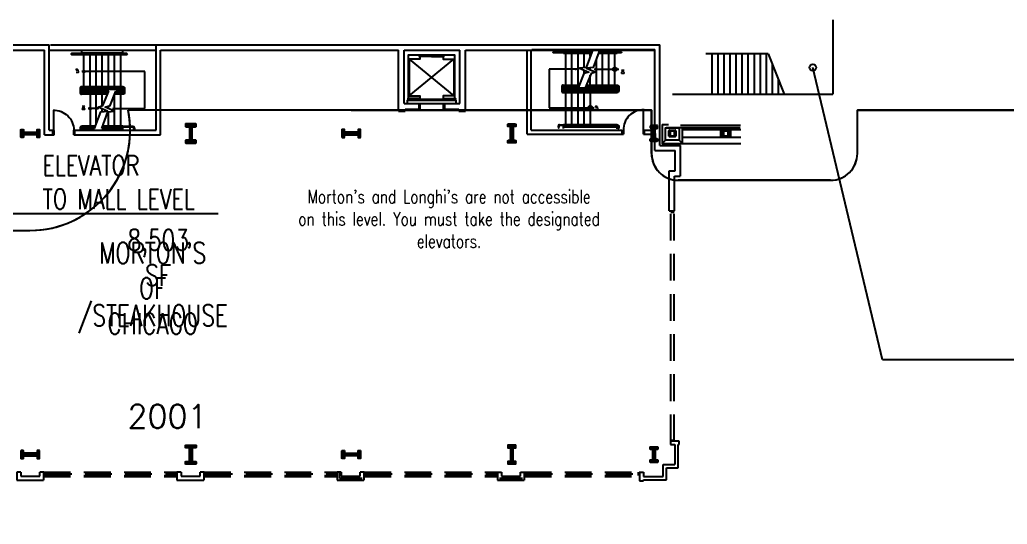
# Model space of a CAD drawing. Extents: x -13345 to 10098, y -1643 to 9113.
# Drawn here: x -4861 to -3089, y -814 to 91 of the extents above; entities that cross this region are included whole.
import ezdxf
from ezdxf.enums import TextEntityAlignment as Align

# ---------------------------------------------------------------- set-up
doc = ezdxf.new("R2010")
doc.units = 0
doc.header["$LTSCALE"] = 192
doc.header["$MEASUREMENT"] = 0
doc.linetypes.add('HIDDEN', pattern=[0.375, 0.25, -0.125])
doc.layers.get('0').update_dxf_attribs({"linetype": 'CONTINUOUS'})
doc.layers.get('DEFPOINTS').update_dxf_attribs({"linetype": 'CONTINUOUS'})
for name, color, linetype in [('ARCH-DOORS-INTERIOR', 7, 'CONTINUOUS'), ('ARCH-FEATURES', 2, 'CONTINUOUS'), ('ARCH-SITE-MISC', 8, 'CONTINUOUS'), ('ARCH-WALLS-EXTERIOR', 5, 'CONTINUOUS'), ('ARCH-WALLS-INTERIOR', 1, 'CONTINUOUS'), ('FM-SPNO', 3, 'CONTINUOUS'), ('FM-TENANT-SF', 6, 'CONTINUOUS'), ('FM-TEXT-TENANT', 6, 'CONTINUOUS'), ('STRUCTURAL-COLUMNS', 3, 'CONTINUOUS'), ('TEXT-GENERAL', 2, 'CONTINUOUS')]:
    doc.layers.add(name, color=color, linetype=linetype)
doc.layers.add('COMMON AREA FILL', color=7, linetype='CONTINUOUS', true_color=0xdedede)
doc.styles.add('FMSTXT', font='simplex.shx', dxfattribs={"width": 0.75})
doc.styles.add('SIMPLEX', font='SIMPLEX.shx', dxfattribs={"width": 0.75})
doc.styles.get("Standard").update_dxf_attribs({"font": 'txt.shx', "width": 0.75})
doc.dimstyles.new('LP-SP-MP (without ticks)', dxfattribs={"dimscale": 0, "dimtxt": 36, "dimasz": 12, "dimexe": 8, "dimexo": 8, "dimgap": 8, "dimtad": 1, "dimdec": 0, "dimrnd": 0.0625, "dimzin": 3, "dimdsep": 46, "dimlunit": 4, "dimtxsty": 'Standard', "dimblk1": 'OBLIQUE', "dimblk2": 'OBLIQUE', "dimsah": 1, "dimcen": 0.5, "dimse1": 1, "dimse2": 1, "dimsd1": 1, "dimsd2": 1, "dimclrt": 256, "dimadec": 0, "dimazin": 0, "dimtfac": 6, "dimtdec": 0, "dimtofl": 0, "dimtmove": 0, "dimatfit": 3, "dimldrblk": 'OBLIQUE', "dimfxl": 1, "dimfrac": 2, "dimtolj": 1, "dimtzin": 3, "dimarcsym": 0})

# ---------------------------------------------------------------- blocks, each defined once
blk = doc.blocks.new('fms4rm')
blk.add_attdef('FMS:RMID', text='', height=12).set_placement((0, 0), align=Align.MIDDLE_CENTER)
blk = doc.blocks.new('_OBLIQUE')
at = {"color": 0, "linetype": 'ByBlock'}
blk.add_line((-0.5, -0.5), (0.5, 0.5), dxfattribs=at)

msp = doc.modelspace()

# ---------------------------------------------------------------- linework, layer by layer
at = {"layer": 'ARCH-DOORS-INTERIOR'}
msp.add_lwpolyline([(-3740.8, -70.7, 0.429598), (-3777.9, -107.5)], format="xyb", dxfattribs=at)
msp.add_lwpolyline([(-3741.9, -107.5), (-3741.9, -70.7)], dxfattribs=at)
at = {"layer": 'ARCH-FEATURES'}
for p, q in [((-3885.2, 33.1), (-3885.2, 37.3)), ((-3789.2, 33.1), (-3789.2, 37.3)), ((-4749.7, 30.1), (-4749.7, 34.3)), ((-4675.7, 30.7), (-4749.7, 30.7)), ((-4749.7, 28), (-4749.7, 28.6)), ((-4675.7, 28), (-4749.7, 28)), ((-4745.7, -29.3), (-4745.7, 28)), ((-4734.7, -29.3), (-4734.7, 28)), ((-4723.7, -29.3), (-4723.7, 28)), ((-4712.7, -29.3), (-4712.7, 28)), ((-4701.7, -29.3), (-4701.7, 28)), ((-4690.7, -29.3), (-4690.7, 28)), ((-4679.7, -29.3), (-4679.7, 28)), ((-4675.7, 30.1), (-4675.7, 34.3)), ((-4675.7, 28), (-4675.7, 28.6)), ((-4161.9, 20.2), (-4081.9, -45.6)), ((-4161.9, -45.6), (-4081.9, 20.2)), ((-3885.2, 33.7), (-3834.1, 33.7)), ((-3885.2, 31), (-3885.2, 31.6)), ((-3885.2, 31), (-3835, 31)), ((-3881.2, -26.3), (-3881.2, 31)), ((-3870.2, -26.3), (-3870.2, 31)), ((-3859.2, -26.3), (-3859.2, 31)), ((-3848.2, 5), (-3848.2, 31)), ((-3837.2, 25.2), (-3837.2, 31)), ((-3826.2, -26.3), (-3826.2, 20.7)), ((-3822.4, 31), (-3789.2, 31)), ((-3821.4, 33.7), (-3789.2, 33.7)), ((-3815.2, -26.3), (-3815.2, 31)), ((-3804.2, -26.3), (-3804.2, 31)), ((-3793.2, -26.3), (-3793.2, 31)), ((-3789.2, 31), (-3789.2, 31.6)), ((-3518.2, 29.4), (-3629.9, 29.4)), ((-3518.2, 29.4), (-3629.9, 29.4)), ((-3619.1, 29.4), (-3619.1, -42.6)), ((-3619.1, 29.4), (-3619.1, -42.6)), ((-3608.3, 29.4), (-3608.3, -42.6)), ((-3608.3, 29.4), (-3608.3, -42.6)), ((-3597.5, 29.4), (-3597.5, -42.6)), ((-3597.5, 29.4), (-3597.5, -42.6)), ((-3586.7, 29.4), (-3586.7, -42.6)), ((-3586.7, 29.4), (-3586.7, -42.6)), ((-3575.9, 29.4), (-3575.9, -42.6)), ((-3575.9, 29.4), (-3575.9, -42.6)), ((-3565.1, 29.4), (-3565.1, -42.6)), ((-3565.1, 29.4), (-3565.1, -42.6)), ((-3554.3, 29.4), (-3554.3, -42.6)), ((-3554.3, 29.4), (-3554.3, -42.6)), ((-3543.5, 29.4), (-3543.5, -42.6)), ((-3543.5, 29.4), (-3543.5, -42.6)), ((-3532.7, 29.4), (-3532.7, -42.6)), ((-3532.7, 29.4), (-3532.7, -42.6)), ((-3521.9, 29.4), (-3521.9, -42.6)), ((-3521.9, 29.4), (-3521.9, -42.6)), ((-3518.2, 29.4), (-3489.5, -42.6)), ((-3518.2, 29.4), (-3489.5, -42.6)), ((-3861.4, 2), (-3910.8, 2)), ((-3910.8, 2), (-3910.8, -67)), ((-3848.2, -5.7), (-3848.2, 0.4)), ((-3848.2, -5.7), (-3848.2, 0.4)), ((-3837.2, 1.1), (-3837.2, 4.8)), ((-3511.1, 11.6), (-3511.1, -42.6)), ((-3511.1, 11.6), (-3511.1, -42.6)), ((-4636.1, -2), (-4749.2, -2)), ((-4636.1, -68.3), (-4636.1, -2)), ((-3837.2, -26.3), (-3837.2, -8.9)), ((-3500.3, -15.5), (-3500.3, -42.6)), ((-3500.3, -15.5), (-3500.3, -42.6)), ((-4675.2, -29.3), (-4750.2, -29.3)), ((-4675.2, -30.8), (-4750.2, -30.8)), ((-4675.7, -32), (-4749.7, -32)), ((-4749.7, -32), (-4749.7, -40)), ((-4749.4, -33.3), (-4749.4, -36.7)), ((-4679, -32.3), (-4748.4, -32.3)), ((-4679, -34.3), (-4748.4, -34.3)), ((-4747.4, -36.7), (-4747.4, -34.3)), ((-4678.3, -34.6), (-4747.4, -34.6)), ((-4747.2, -34.6), (-4746.5, -34.6)), ((-4745.7, -32), (-4745.7, -30.8)), ((-4734.7, -32), (-4734.7, -30.8)), ((-4723.7, -32), (-4723.7, -30.8)), ((-4712.7, -32), (-4712.7, -30.8)), ((-4701.7, -32), (-4701.7, -30.8)), ((-4690.7, -32), (-4690.7, -30.8)), ((-4679.7, -32), (-4679.7, -30.8)), ((-4678, -35.3), (-4678, -37.7)), ((-4675.7, -34.6), (-4676, -34.6)), ((-4676, -35.3), (-4676, -38.7)), ((-4675.7, -40), (-4675.7, -32)), ((-3885.7, -26.3), (-3856.9, -26.3)), ((-3885.7, -27.8), (-3857.6, -27.8)), ((-3885.2, -29), (-3858, -29)), ((-3885.2, -37), (-3885.2, -29)), ((-3885.2, -31.6), (-3884.9, -31.6)), ((-3885.2, -34.3), (-3884.9, -34.3)), ((-3884.9, -33.7), (-3884.9, -30.3)), ((-3883.9, -29.3), (-3858.2, -29.3)), ((-3883.9, -31.3), (-3792.4, -31.3)), ((-3882.9, -33.7), (-3882.9, -31.3)), ((-3882.9, -31.6), (-3791.7, -31.6)), ((-3882.6, -34.3), (-3791.4, -34.3)), ((-3790.4, -34.7), (-3881.9, -34.7)), ((-3881.2, -29), (-3881.2, -27.8)), ((-3870.2, -29), (-3870.2, -27.8)), ((-3859.2, -29), (-3859.2, -27.8)), ((-3845.5, -29.3), (-3792.4, -29.3)), ((-3845.4, -29), (-3789.4, -29)), ((-3844.9, -27.8), (-3788.7, -27.8)), ((-3844.3, -26.3), (-3788.7, -26.3)), ((-3837.2, -29), (-3837.2, -27.8)), ((-3826.2, -29), (-3826.2, -27.8)), ((-3815.2, -29), (-3815.2, -27.8)), ((-3804.2, -29), (-3804.2, -27.8)), ((-3793.2, -29), (-3793.2, -27.8)), ((-3791.7, -31.6), (-3792.4, -31.6)), ((-3791.4, -32.3), (-3791.4, -34.7)), ((-3789.4, -29), (-3789.4, -37)), ((-3789.4, -32.3), (-3789.4, -35.7)), ((-4702.5, -41.2), (-4750.2, -41.2)), ((-4703.1, -42.7), (-4750.2, -42.7)), ((-4702, -40), (-4749.7, -40)), ((-4701, -37.3), (-4747.2, -37.3)), ((-4746.4, -37.7), (-4701.1, -37.7)), ((-4746.4, -39.7), (-4701.9, -39.7)), ((-4734.7, -40), (-4734.7, -41.2)), ((-4734.7, -42.7), (-4734.7, -100)), ((-4723.7, -41.2), (-4723.7, -40)), ((-4723.7, -96.4), (-4723.7, -42.7)), ((-4712.7, -41.2), (-4712.7, -40)), ((-4712.7, -63.5), (-4712.7, -42.7)), ((-4690.7, -100), (-4690.7, -43.2)), ((-4675.2, -42.7), (-4690.5, -42.7)), ((-4675.2, -41.2), (-4689.9, -41.2)), ((-4675.7, -40), (-4689.4, -40)), ((-4689.2, -39.7), (-4677, -39.7)), ((-4688.4, -37.7), (-4677, -37.7)), ((-4678, -37.3), (-4688.3, -37.3)), ((-4679.7, -41.2), (-4679.7, -40)), ((-4679.7, -100), (-4679.7, -42.7)), ((-4675.7, -37.3), (-4676, -37.3)), ((-3885.7, -38.2), (-3788.7, -38.2)), ((-3885.7, -39.7), (-3788.7, -39.7)), ((-3885.2, -37), (-3789.4, -37)), ((-3790.4, -36.7), (-3881.9, -36.7)), ((-3881.2, -38.2), (-3881.2, -37)), ((-3881.2, -97), (-3881.2, -39.7)), ((-3870.2, -38.2), (-3870.2, -37)), ((-3870.2, -97), (-3870.2, -39.7)), ((-3859.2, -38.2), (-3859.2, -37)), ((-3859.2, -97), (-3859.2, -39.7)), ((-3848.2, -38.2), (-3848.2, -37)), ((-3848.2, -97), (-3848.2, -39.7)), ((-3837.2, -37), (-3837.2, -38.2)), ((-3837.2, -39.7), (-3837.2, -97)), ((-4719.2, -68.3), (-4725.8, -68.3)), ((-4712.7, -74), (-4712.7, -69)), ((-4701.7, -68.3), (-4701.7, -64)), ((-4694.1, -68.3), (-4636.1, -68.3)), ((-3910.8, -67), (-3830.1, -67)), ((-4701.7, -100), (-4701.7, -74.2)), ((-4752.7, -103), (-4752.7, -106.5)), ((-4751.2, -103), (-4751.2, -106.5)), ((-4725.2, -100.5), (-4750.2, -100.5)), ((-4725.8, -102), (-4750.2, -102)), ((-4725, -100), (-4749.7, -100)), ((-4749.7, -100), (-4749.7, -100.5)), ((-4726, -102.6), (-4749.7, -102.6)), ((-4726.5, -104), (-4749.7, -104)), ((-4675.7, -104), (-4713.8, -104)), ((-4675.7, -102.6), (-4713.3, -102.6)), ((-4657.7, -102), (-4713.1, -102)), ((-4657.7, -100.5), (-4712.6, -100.5)), ((-4675.7, -100), (-4712.4, -100)), ((-4675.7, -100.5), (-4675.7, -100)), ((-4675.7, -107), (-4675.7, -102)), ((-4656.7, -103), (-4656.7, -105.5)), ((-4655.2, -103), (-4655.2, -105.5)), ((-3892.2, -97.5), (-3788.7, -97.5)), ((-3788.7, -99), (-3892.2, -99)), ((-3885.2, -97), (-3789.2, -97)), ((-3885.2, -97.5), (-3885.2, -97)), ((-3885.2, -104), (-3885.2, -99)), ((-3885.2, -99.6), (-3789.2, -99.6)), ((-3885.2, -101), (-3789.2, -101)), ((-3789.2, -97.5), (-3789.2, -97)), ((-3789.2, -105), (-3789.2, -99)), ((-4763.7, -107.5), (-4763.7, -107.5)), ((-4763.7, -107.5), (-4763.7, -107.5)), ((-4763.7, -107.5), (-4761.7, -107.5))]:
    msp.add_line(p, q, dxfattribs=at)
at = {"layer": 'ARCH-FEATURES', "linetype": 'HIDDEN'}
for p, q in [((-3692.9, -665.2), (-3692.9, -252.2)), ((-3692.9, -254.2), (-3686.9, -254.2)), ((-3686.9, -665.2), (-3686.9, -252.2)), ((-3692.9, -663.2), (-3686.9, -663.2)), ((-4815.6, -726.5), (-4815.6, -720.5)), ((-4580.8, -726.5), (-4580.8, -720.5)), ((-4527.1, -726.5), (-4527.1, -720.5)), ((-4293.3, -726.5), (-4293.3, -720.5)), ((-4240.6, -726.5), (-4240.6, -720.5)), ((-4005.8, -726.5), (-4005.8, -720.5)), ((-3953.1, -720.5), (-3953.1, -726.5)), ((-3750.7, -726.5), (-3750.7, -720.5))]:
    msp.add_line(p, q, dxfattribs=at)
at = {"layer": 'ARCH-FEATURES'}
for points in [[(-3832.8, 37.3), (-3844.4, 5.4), (-3856.7, 4), (-3840.1, -3.1), (-3848.6, -5.8), (-3859.1, -31.6)], [(-3820.1, 37.3), (-3831.8, 5.4), (-3844, 4), (-3827.5, -3.1), (-3835.9, -5.8), (-3846.5, -31.6)], [(-4080.2, -50.5), (-4080.2, 27), (-4163.7, 27), (-4163.7, -50.5)], [(-4144.6, 24.9), (-4142.9, 24.9), (-4142.9, 20.2), (-4161.9, 20.2), (-4161.9, -45.6), (-4142.9, -45.6), (-4142.9, -50.3), (-4144.6, -50.3)], [(-4099.3, 24.9), (-4100.9, 24.9), (-4100.9, 20.2), (-4081.9, 20.2), (-4081.9, -45.6), (-4100.9, -45.6), (-4100.9, -50.3), (-4099.3, -50.3)], [(-3830.1, 2), (-3786.2, 2)], [(-4726.5, -104), (-4715.6, -74.3), (-4703.4, -73), (-4719.9, -65.8), (-4711.5, -63.1), (-4701, -37.3)], [(-4713.8, -104), (-4703, -74.3), (-4690.8, -73), (-4707.3, -65.8), (-4698.8, -63.1), (-4688.3, -37.3)], [(-4080.2, -51.7), (-4080.2, -52.5), (-4163.7, -52.5), (-4163.7, -51.7)], [(-4725.2, -68.3), (-4738.2, -68.3)], [(-4078.1, -59.7), (-4078.1, -54.2), (-4165.9, -54.2), (-4165.9, -59.7)], [(-4799.7, -107.5), (-4799.7, -71.5)]]:
    msp.add_lwpolyline(points, dxfattribs=at)
msp.add_lwpolyline([(-4668.4, 30.1), (-4767.9, 30.1, 1), (-4767.9, 28.6), (-4668.4, 28.6, 1)], format="xyb", close=True, dxfattribs=at)
for points in [[(-4121.9, 26.3), (-4121.9, 25.1), (-4143.6, 25.1), (-4143.6, 26.3)], [(-4121.9, 26.3), (-4121.9, 25.1), (-4100.2, 25.1), (-4100.2, 26.3)], [(-4142.9, -51.7), (-4142.9, -50.5), (-4164.6, -50.5), (-4164.6, -51.7)], [(-4100.9, -51.7), (-4100.9, -50.5), (-4079.2, -50.5), (-4079.2, -51.7)]]:
    msp.add_lwpolyline(points, close=True, dxfattribs=at)
for points in [[(-3834.8, 31.6), (-3903.4, 31.6, -1), (-3903.4, 33.1), (-3834.3, 33.1)], [(-3821.6, 33.1), (-3781.9, 33.1, -1), (-3781.9, 31.6), (-3822.2, 31.6)], [(-4750.2, -29.3, 0.414214), (-4752.7, -31.8), (-4752.7, -40.2, 0.414214), (-4750.2, -42.7)], [(-4750.2, -30.8, 0.414214), (-4751.2, -31.8), (-4751.2, -40.2, 0.414214), (-4750.2, -41.2)], [(-4675.2, -29.3, -0.414214), (-4672.7, -31.8), (-4672.7, -40.2, -0.414214), (-4675.2, -42.7)], [(-4675.2, -30.8, -0.414214), (-4674.2, -31.8), (-4674.2, -40.2, -0.414214), (-4675.2, -41.2)], [(-3885.7, -26.3, 0.414214), (-3888.2, -28.8), (-3888.2, -37.2, 0.414214), (-3885.7, -39.7)], [(-3885.7, -27.8, 0.414214), (-3886.7, -28.8), (-3886.7, -37.2, 0.414214), (-3885.7, -38.2)], [(-3788.7, -26.3, -0.414214), (-3786.2, -28.8), (-3786.2, -37.2, -0.414214), (-3788.7, -39.7)], [(-3788.7, -27.8, -0.414214), (-3787.7, -28.8), (-3787.7, -37.2, -0.414214), (-3788.7, -38.2)], [(-4800.8, -71.5, -0.42359), (-4763.7, -107.5)], [(-3892.2, -97.5, 0.414214), (-3894.7, -100), (-3894.7, -102.6, 1), (-3893.2, -102.6), (-3893.2, -100, -0.414214), (-3892.2, -99)], [(-3788.7, -97.5, -0.414214), (-3786.2, -100), (-3786.2, -103.6, -1), (-3787.7, -103.6), (-3787.7, -100, 0.414214), (-3788.7, -99)]]:
    msp.add_lwpolyline(points, format="xyb", dxfattribs=at)
at = {"layer": 'ARCH-FEATURES', "const_width": 0.938}
for points in [[(-3863.8, 4.4), (-3861.4, 2), (-3863.8, -0.4)], [(-3827.7, 4.4), (-3830.1, 2), (-3827.7, -0.4)], [(-4722.2, -70.7), (-4719.8, -68.3), (-4722.2, -65.9)], [(-4691.6, -70.7), (-4693.9, -68.3), (-4691.6, -65.9)]]:
    msp.add_lwpolyline(points, dxfattribs=at)
at = {"layer": 'ARCH-FEATURES', "linetype": 'HIDDEN'}
for points in [[(-4817.6, -720.5), (-4578.8, -720.5)], [(-4815.6, -723.5), (-4580.8, -723.5)], [(-4529.9, -720.5), (-4291.3, -720.5)], [(-4527.1, -723.5), (-4293.3, -723.5)], [(-4242.6, -720.5), (-4003.8, -720.5)], [(-4240.6, -723.5), (-4005.8, -723.5)], [(-3955.1, -720.5), (-3748.7, -720.5)], [(-3953.1, -723.5), (-3750.7, -723.5)], [(-4817.6, -726.5), (-4578.8, -726.5)], [(-4817.6, -728.5), (-4578.8, -728.5)], [(-4529.9, -726.5), (-4291.3, -726.5)], [(-4529.9, -728.5), (-4291.3, -728.5)], [(-4242.6, -726.5), (-4003.8, -726.5)], [(-4242.6, -728.5), (-4003.8, -728.5)], [(-3955.1, -726.5), (-3748.7, -726.5)], [(-3955.1, -728.5), (-3748.7, -728.5)]]:
    msp.add_lwpolyline(points, dxfattribs=at)
at = {"layer": 'ARCH-FEATURES'}
for centre, radius in [((-3793.3, 2), 3.49), ((-4745.7, -2), 1.74), ((-4734.7, -68.3), 1.74), ((-3837.2, -67), 3.49)]:
    msp.add_circle(centre, radius, dxfattribs=at)
for centre, radius, start, end in [((-4748.4, -33.3), 1, 90, 270), ((-4679, -35.3), 3, 0, 90), ((-4679, -35.3), 1, 0, 90), ((-3883.9, -30.3), 1, 90, 270), ((-3881.9, -33.7), 3, 180, 270), ((-3881.9, -33.7), 1, 180, 270), ((-3792.4, -32.3), 3, 0, 90), ((-3792.4, -32.3), 1, 0, 90), ((-4746.4, -36.7), 3, 180, 270), ((-4746.4, -36.7), 1, 180, 270), ((-4677, -38.7), 1, 270, 90), ((-4750.2, -103), 2.5, 90, 180), ((-4750.2, -103), 1, 90, 180), ((-4657.7, -103), 2.5, 0, 90), ((-4657.7, -103), 1, 360, 90), ((-4655.9, -105.5), 0.75, 180, 0), ((-4751.9, -106.5), 0.75, 180, 0)]:
    msp.add_arc(centre, radius, start, end, dxfattribs=at)
at = {"layer": 'ARCH-SITE-MISC'}
for p, q in [((-3727.4, -71.2), (-4666.3, -71.2)), ((-3727.4, -149.2), (-3727.4, -71.2)), ((-1714.5, -71.2), (-3358, -71.2)), ((-3358, -149.2), (-3358, -71.2)), ((-3406, -197.2), (-3679.4, -197.2)), ((-5429.9, -287.2), (-4842.6, -287.2))]:
    msp.add_line(p, q, dxfattribs=at)
for centre, radius, start, end in [((-4842.6, -107.2), 180, 269.9995, 11.5409), ((-3679.4, -149.2), 48, 180, 270), ((-3406, -149.2), 48, 270, 0)]:
    msp.add_arc(centre, radius, start, end, dxfattribs=at)
at = {"layer": 'ARCH-WALLS-EXTERIOR'}
for p, q in [((-3401.9, 90.8), (-3401.9, -42.6)), ((-3401.9, 90.8), (-3401.9, -42.6)), ((-3689.9, -42.6), (-3401.9, -42.6)), ((-3689.9, -42.6), (-3401.9, -42.6)), ((-3708, -97.2), (-3697, -97.2)), ((-3679, -102.2), (-3568.6, -102.2)), ((-3567.6, -98.7), (-3675.5, -98.7)), ((-3672, -103.2), (-3568.9, -103.2)), ((-3672, -106.2), (-3567.4, -106.2)), ((-3603, -120.2), (-3603, -106.2)), ((-3585, -120.2), (-3585, -106.2)), ((-3696, -118.2), (-3696, -108.2)), ((-3695, -107.2), (-3685, -107.2)), ((-3685, -119.2), (-3695, -119.2)), ((-3684, -108.2), (-3684, -118.2)), ((-3567.4, -120.2), (-3672, -120.2)), ((-3600, -118.2), (-3600, -108.2)), ((-3599, -107.2), (-3589, -107.2)), ((-3589, -119.2), (-3599, -119.2)), ((-3588, -108.2), (-3588, -118.2)), ((-3702, -125.2), (-3708, -131.2)), ((-3678, -125.2), (-3672, -131.2)), ((-3672, -131.2), (-3567.4, -131.2))]:
    msp.add_line(p, q, dxfattribs=at)
at = {"layer": 'ARCH-WALLS-EXTERIOR', "linetype": 'HIDDEN'}
for p, q in [((-3693.2, -665.2), (-3693.2, -671.2)), ((-3677.7, -665.2), (-3693.2, -665.2)), ((-3693.2, -671.2), (-3685.7, -671.2)), ((-3685.7, -671.2), (-3685.7, -707.2)), ((-3679.7, -671.2), (-3677.7, -671.2)), ((-3679.7, -713.2), (-3679.7, -671.2)), ((-3677.7, -671.2), (-3677.7, -665.2)), ((-3706.7, -728.2), (-3706.7, -707.2)), ((-3706.7, -707.2), (-3685.7, -707.2)), ((-4571.4, -720.5), (-4571.4, -728)), ((-4537.4, -728), (-4537.4, -720.5)), ((-4283.9, -720.5), (-4291.3, -720.5)), ((-4291.3, -720.5), (-4291.3, -735.3)), ((-4287.4, -720.5), (-4287.4, -731.5)), ((-4283.9, -720.5), (-4283.9, -728)), ((-4249.9, -728), (-4249.9, -720.5)), ((-4242.6, -720.5), (-4249.9, -720.5)), ((-4242.6, -735.3), (-4242.6, -720.5)), ((-4003.8, -720.5), (-3996.4, -720.5)), ((-4003.8, -720.5), (-4003.8, -735.3)), ((-3996.4, -720.5), (-3996.4, -728)), ((-3962.4, -720.5), (-3955.1, -720.5)), ((-3962.4, -728), (-3962.4, -720.5)), ((-3955.1, -735.3), (-3955.1, -720.5)), ((-3749.3, -720.5), (-3741.7, -720.5)), ((-3748.7, -720.5), (-3748.7, -736.2)), ((-3741.7, -720.5), (-3741.7, -728.2)), ((-3700.7, -713.2), (-3679.7, -713.2)), ((-3700.7, -734.2), (-3700.7, -713.2)), ((-4571.4, -728), (-4537.4, -728)), ((-4291.3, -735.3), (-4242.6, -735.3)), ((-4287.4, -731.5), (-4246.4, -731.5)), ((-4283.9, -728), (-4249.9, -728)), ((-4003.8, -735.3), (-3955.1, -735.3)), ((-3999.9, -731.5), (-3958.9, -731.5)), ((-3996.4, -728), (-3962.4, -728)), ((-3748.7, -736.2), (-3741.7, -736.2)), ((-3741.7, -728.2), (-3706.7, -728.2)), ((-3741.7, -736.2), (-3741.7, -734.2)), ((-3741.7, -734.2), (-3700.7, -734.2))]:
    msp.add_line(p, q, dxfattribs=at)
at = {"layer": 'ARCH-WALLS-EXTERIOR', "flags": 128}
for points in [[(-3708, -97.2), (-3708, -131.2), (-3672, -131.2), (-3672, -103.2), (-3701, -103.2)], [(-3702, -125.2), (-3702, -103.2), (-3680, -103.2), (-3678, -103.2), (-3678, -125.2), (-3702, -125.2)], [(-3694, -117.2), (-3686, -117.2), (-3686, -109.2), (-3694, -109.2), (-3694, -117.2)], [(-3598, -117.2), (-3590, -117.2), (-3590, -109.2), (-3598, -109.2), (-3598, -117.2)]]:
    msp.add_lwpolyline(points, dxfattribs=at)
at = {"layer": 'ARCH-WALLS-EXTERIOR', "linetype": 'HIDDEN'}
for points in [[(-4858.9, -720.5), (-4866.3, -720.5), (-4866.3, -735.3), (-4817.6, -735.3), (-4817.6, -720.5), (-4824.9, -720.5)], [(-4858.9, -720.5), (-4858.9, -728), (-4824.9, -728), (-4824.9, -720.5)], [(-4571.4, -720.5), (-4578.8, -720.5), (-4578.8, -735.3), (-4530.1, -735.3), (-4530.1, -720.5), (-4537.4, -720.5)]]:
    msp.add_lwpolyline(points, dxfattribs=at)
at = {"layer": 'ARCH-WALLS-EXTERIOR'}
for centre, start, end in [((-3695, -108.2), 89.9998, 179.9998), ((-3695, -118.2), 180.0002, 270.0002), ((-3685, -108.2), 0.0002, 90.0002), ((-3685, -118.2), 269.9998, 359.9998), ((-3599, -108.2), 90.001, 179.9999), ((-3599, -118.2), 179.9999, 269.9999), ((-3589, -108.2), 360, 90.0011), ((-3589, -118.2), 270.0001, 0.0001)]:
    msp.add_arc(centre, 1, start, end, dxfattribs=at)
at = {"layer": 'ARCH-WALLS-INTERIOR'}
for p, q in [((-5394.9, 45.8), (-4808.2, 45.8)), ((-5385.7, 36.5), (-4816.2, 36.5)), ((-4816.2, -115.5), (-4816.2, 36.5)), ((-4808.2, -107.5), (-4808.2, 45.8)), ((-4808.2, 36.5), (-4616.2, 36.5)), ((-4805.5, 45.8), (-4616.2, 45.8)), ((-4616.2, -107.5), (-4616.2, 45.8)), ((-4616.2, 45.8), (-3712.4, 45.8)), ((-4608.2, -115.5), (-4608.2, 36.5)), ((-4608.2, 36.5), (-4181.2, 36.5)), ((-4181.2, -73), (-4181.2, 36.5)), ((-4171.2, 36.5), (-4071.2, 36.5)), ((-4171.2, -59.5), (-4171.2, 36.5)), ((-4071.2, -59.5), (-4071.2, 36.5)), ((-4061.2, -73), (-4061.2, 36.5)), ((-4061.2, 36.5), (-3721.7, 36.5)), ((-3950.2, -114.5), (-3950.2, 36.5)), ((-3943.2, -107.5), (-3943.2, 37.3)), ((-3721.7, -107.5), (-3721.7, 36.5)), ((-3712.4, -134.5), (-3712.4, 45.8)), ((-4171.2, -59.5), (-4071.2, -59.5)), ((-4169.2, -69.5), (-4144.9, -69.5)), ((-4169.2, -73), (-4169.2, -69.5)), ((-4144.9, -59.5), (-4144.9, -69.5)), ((-4142.9, -69.5), (-4144.9, -69.5)), ((-4142.9, -59.5), (-4142.9, -69.5)), ((-4100.9, -59.5), (-4100.9, -69.5)), ((-4100.9, -69.5), (-4098.9, -69.5)), ((-4098.9, -59.5), (-4098.9, -69.5)), ((-4098.9, -69.5), (-4073.2, -69.5)), ((-4073.2, -73), (-4073.2, -69.5)), ((-4181.2, -73), (-4169.2, -73)), ((-4073.2, -73), (-4061.2, -73)), ((-4816.2, -115.5), (-4801.7, -115.5)), ((-4808.2, -107.5), (-4801.7, -107.5)), ((-4801.7, -115.5), (-4801.7, -107.5)), ((-4801.7, -107.5), (-4799.7, -107.5)), ((-4801.7, -115.5), (-4799.7, -115.5)), ((-4799.7, -115.5), (-4799.7, -107.5)), ((-4763.7, -115.5), (-4763.7, -107.5)), ((-4763.7, -115.5), (-4761.7, -115.5)), ((-4761.7, -115.5), (-4761.7, -107.5)), ((-4761.7, -107.5), (-4616.2, -107.5)), ((-4761.7, -115.5), (-4608.2, -115.5)), ((-3950.2, -114.5), (-3779.9, -114.5)), ((-3943.2, -107.5), (-3779.9, -107.5)), ((-3779.9, -114.5), (-3779.9, -107.5)), ((-3779.9, -114.5), (-3777.9, -114.5)), ((-3777.9, -114.5), (-3777.9, -107.5)), ((-3741.9, -114.5), (-3741.9, -107.5)), ((-3741.9, -114.5), (-3739.9, -114.5)), ((-3739.9, -114.5), (-3739.9, -107.5)), ((-3739.9, -107.5), (-3721.7, -107.5)), ((-3739.9, -114.5), (-3721.7, -114.5)), ((-3721.7, -143.7), (-3721.7, -114.5)), ((-3712.4, -134.5), (-3675.4, -134.5)), ((-3675.4, -189.5), (-3675.4, -134.5)), ((-3721.7, -143.7), (-3684.7, -143.7)), ((-3684.7, -180.2), (-3684.7, -143.7)), ((-3695.7, -180.2), (-3684.7, -180.2)), ((-3695.7, -252.2), (-3695.7, -180.2)), ((-3686.4, -189.5), (-3675.7, -189.5)), ((-3686.4, -252.2), (-3686.4, -189.5)), ((-3695.7, -252.2), (-3686.4, -252.2))]:
    msp.add_line(p, q, dxfattribs=at)
at = {"layer": 'COMMON AREA FILL'}
for points in [[(-5929.8, -814.1), (-5741.9, -814.1), (-5741.9, -656), (-5429.9, -287.2), (-4842.6, -287.2, 0.26796), (-4686.7, -197.2, 0.18326), (-4666.3, -71.2)], [(-4266.4, -71.2), (-3727.4, -71.2), (-3727.4, -149.2, 0.414214), (-3679.4, -197.2), (-3406, -197.2, 0.414214), (-3358, -149.2), (-3358, -71.2), (-1714.5, -71.2), (-1714.5, -149.2, 0.414214), (-1666.5, -197.2), (-1097.9, -197.2)]]:
    msp.add_lwpolyline(points, format="xyb", dxfattribs=at)
at = {"layer": 'STRUCTURAL-COLUMNS'}
for p, q in [((-3942.2, 37.3), (-3721.7, 37.3)), ((-3721.7, -106.7), (-3721.7, 37.3)), ((-4799.7, -108), (-4799.7, -116)), ((-4763.7, -108), (-4763.7, -115.5)), ((-3777.9, -106.7), (-3777.9, -114.7)), ((-3741.9, -106.7), (-3741.9, -114.7))]:
    msp.add_line(p, q, dxfattribs=at)
for points in [[(-4854.1, -116.1), (-4854.1, -119.9, -0.414214), (-4854.6, -120.4), (-4858.2, -120.4, -0.414214), (-4858.7, -119.9), (-4858.7, -106.5, -0.414214), (-4858.2, -106), (-4854.6, -106, -0.414214), (-4854.1, -106.5), (-4854.1, -110.3, 0.414214), (-4853.6, -110.8), (-4830.2, -110.8, 0.414214), (-4829.7, -110.3), (-4829.7, -106.5, -0.414214), (-4829.2, -106), (-4825.7, -106, -0.414214), (-4825.2, -106.5), (-4825.2, -119.9, -0.414214), (-4825.7, -120.4), (-4829.2, -120.4, -0.414214), (-4829.7, -119.9), (-4829.7, -116.1, 0.414214), (-4830.2, -115.6), (-4853.6, -115.6, 0.414214)], [(-4545.2, -125.4), (-4550.9, -125.4, -0.414214), (-4551.6, -124.7), (-4551.6, -101.8, -0.414214), (-4550.9, -101), (-4545.2, -101, 0.414214), (-4544.4, -100.3), (-4544.4, -96.7, 0.414214), (-4545.2, -96), (-4562.7, -96, 0.414214), (-4563.4, -96.7), (-4563.4, -100.3, 0.414214), (-4562.7, -101), (-4557, -101, -0.414214), (-4556.2, -101.8), (-4556.2, -124.7, -0.414214), (-4557, -125.4), (-4562.7, -125.4, 0.414214), (-4563.4, -126.2), (-4563.4, -129.7, 0.414214), (-4562.7, -130.5), (-4545.2, -130.5, 0.414214), (-4544.4, -129.7), (-4544.4, -126.2, 0.414214)], [(-4546.4, -127.4), (-4552.9, -127.4, -0.414214), (-4553.6, -126.7), (-4553.6, -113.2), (-4553.6, -99.8, -0.414214), (-4552.9, -99), (-4546.4, -99), (-4546.4, -98), (-4561.4, -98), (-4561.4, -99), (-4555, -99, -0.414214), (-4554.2, -99.8), (-4554.2, -113.2), (-4554.2, -126.7, -0.414214), (-4555, -127.4), (-4561.4, -127.4), (-4561.4, -128.5), (-4546.4, -128.5)], [(-4253.7, -116.1), (-4253.7, -119.9, 0.414214), (-4253.2, -120.4), (-4249.7, -120.4, 0.414214), (-4249.2, -119.9), (-4249.2, -106.5, 0.414214), (-4249.7, -106), (-4253.2, -106, 0.414214), (-4253.7, -106.5), (-4253.7, -110.3, -0.414214), (-4254.2, -110.8), (-4277.6, -110.8, -0.414214), (-4278.1, -110.3), (-4278.1, -106.5, 0.414214), (-4278.6, -106), (-4282.2, -106, 0.414214), (-4282.7, -106.5), (-4282.7, -119.9, 0.414214), (-4282.2, -120.4), (-4278.6, -120.4, 0.414214), (-4278.1, -119.9), (-4278.1, -116.1, -0.414214), (-4277.6, -115.6), (-4254.2, -115.6, -0.414214)], [(-3984.7, -125.5), (-3980.7, -125.5, 0.414214), (-3980.2, -125), (-3980.2, -101.4, 0.414214), (-3980.7, -100.9), (-3984.7, -100.9, -0.414214), (-3985.2, -100.4), (-3985.2, -96.7, -0.414214), (-3984.7, -96.2), (-3971.2, -96.2, -0.414214), (-3970.7, -96.7), (-3970.7, -100.4, -0.414214), (-3971.2, -100.9), (-3975.1, -100.9, 0.414214), (-3975.6, -101.4), (-3975.6, -125, 0.414214), (-3975.1, -125.5), (-3971.2, -125.5, -0.414214), (-3970.7, -126), (-3970.7, -129.7, -0.414214), (-3971.2, -130.2), (-3984.7, -130.2, -0.414214), (-3985.2, -129.7), (-3985.2, -126, -0.414214)], [(-3983.2, -127.5), (-3979, -127.5, 0.414214), (-3978.2, -126.8), (-3978.2, -113.2), (-3978.2, -99.7, 0.414214), (-3979, -98.9), (-3983.2, -98.9), (-3983.2, -98.2), (-3972.7, -98.2), (-3972.7, -98.9), (-3976.9, -98.9, 0.414214), (-3977.6, -99.7), (-3977.6, -113.2), (-3977.6, -126.8, 0.414214), (-3976.9, -127.5), (-3972.7, -127.5), (-3972.7, -128.2), (-3983.2, -128.2)], [(-3718.4, -125.3), (-3727.5, -125.3), (-3727.5, -124.5), (-3723.7, -124.5, 0.414214), (-3723.2, -124), (-3723.2, -102.5, 0.414214), (-3723.7, -102), (-3727.5, -102), (-3727.5, -101.1), (-3718.4, -101.1), (-3718.4, -102), (-3722.2, -102, 0.414214), (-3722.7, -102.5), (-3722.7, -124, 0.414214), (-3722.2, -124.5), (-3718.4, -124.5)], [(-4855.1, -113.6, 0.414214), (-4856.1, -114.6), (-4856.1, -118.4), (-4856.7, -118.4), (-4856.7, -108), (-4856.1, -108), (-4856.1, -111.8, 0.414214), (-4855.1, -112.8), (-4828.7, -112.8, 0.414214), (-4827.7, -111.8), (-4827.7, -108), (-4827.2, -108), (-4827.2, -118.4), (-4827.7, -118.4), (-4827.7, -114.6, 0.414214), (-4828.7, -113.6)], [(-4252.7, -113.6, -0.414214), (-4251.7, -114.6), (-4251.7, -118.4), (-4251.2, -118.4), (-4251.2, -108), (-4251.7, -108), (-4251.7, -111.8, -0.414214), (-4252.7, -112.8), (-4279.1, -112.8, -0.414214), (-4280.1, -111.8), (-4280.1, -108), (-4280.7, -108), (-4280.7, -118.4), (-4280.1, -118.4), (-4280.1, -114.6, -0.414214), (-4279.1, -113.6)], [(-4545.2, -677), (-4550.9, -677, 0.414214), (-4551.6, -677.8), (-4551.6, -700.7, 0.414214), (-4550.9, -701.4), (-4545.2, -701.4, -0.414214), (-4544.4, -702.2), (-4544.4, -705.7, -0.414214), (-4545.2, -706.5), (-4562.7, -706.5, -0.414214), (-4563.4, -705.7), (-4563.4, -702.2, -0.414214), (-4562.7, -701.4), (-4557, -701.4, 0.414214), (-4556.2, -700.7), (-4556.2, -677.8, 0.414214), (-4557, -677), (-4562.7, -677, -0.414214), (-4563.4, -676.3), (-4563.4, -672.7, -0.414214), (-4562.7, -672), (-4545.2, -672, -0.414214), (-4544.4, -672.7), (-4544.4, -676.3, -0.414214)], [(-3984.7, -677.1), (-3980.7, -677.1, -0.414214), (-3980.2, -677.6), (-3980.2, -700.8, -0.414214), (-3980.7, -701.3), (-3984.7, -701.3, 0.414214), (-3985.2, -701.8), (-3985.2, -705.5, 0.414214), (-3984.7, -706), (-3971.2, -706, 0.414214), (-3970.7, -705.5), (-3970.7, -701.8, 0.414214), (-3971.2, -701.3), (-3975.1, -701.3, -0.414214), (-3975.6, -700.8), (-3975.6, -677.6, -0.414214), (-3975.1, -677.1), (-3971.2, -677.1, 0.414214), (-3970.7, -676.6), (-3970.7, -672.9, 0.414214), (-3971.2, -672.4), (-3984.7, -672.4, 0.414214), (-3985.2, -672.9), (-3985.2, -676.6, 0.414214)], [(-4854.1, -686.3), (-4854.1, -682.5, 0.414214), (-4854.6, -682), (-4858.2, -682, 0.414214), (-4858.7, -682.5), (-4858.7, -695.9, 0.414214), (-4858.2, -696.4), (-4854.6, -696.4, 0.414214), (-4854.1, -695.9), (-4854.1, -692.1, -0.414214), (-4853.6, -691.6), (-4830.2, -691.6, -0.414214), (-4829.7, -692.1), (-4829.7, -695.9, 0.414214), (-4829.2, -696.4), (-4825.7, -696.4, 0.414214), (-4825.2, -695.9), (-4825.2, -682.5, 0.414214), (-4825.7, -682), (-4829.2, -682, 0.414214), (-4829.7, -682.5), (-4829.7, -686.3, -0.414214), (-4830.2, -686.8), (-4853.6, -686.8, -0.414214)], [(-4855.1, -688.8, -0.414214), (-4856.1, -687.8), (-4856.1, -684), (-4856.7, -684), (-4856.7, -694.4), (-4856.1, -694.4), (-4856.1, -690.6, -0.414214), (-4855.1, -689.6), (-4828.7, -689.6, -0.414214), (-4827.7, -690.6), (-4827.7, -694.4), (-4827.2, -694.4), (-4827.2, -684), (-4827.7, -684), (-4827.7, -687.8, -0.414214), (-4828.7, -688.8)], [(-4546.4, -675), (-4552.9, -675, 0.414214), (-4553.6, -675.8), (-4553.6, -689.2), (-4553.6, -702.7, 0.414214), (-4552.9, -703.4), (-4546.4, -703.4), (-4546.4, -704.5), (-4561.4, -704.5), (-4561.4, -703.4), (-4555, -703.4, 0.414214), (-4554.2, -702.7), (-4554.2, -689.2), (-4554.2, -675.8, 0.414214), (-4555, -675), (-4561.4, -675), (-4561.4, -674), (-4546.4, -674)], [(-4253.7, -686.3), (-4253.7, -682.5, -0.414214), (-4253.2, -682), (-4249.7, -682, -0.414214), (-4249.2, -682.5), (-4249.2, -695.9, -0.414214), (-4249.7, -696.4), (-4253.2, -696.4, -0.414214), (-4253.7, -695.9), (-4253.7, -692.1, 0.414214), (-4254.2, -691.6), (-4277.6, -691.6, 0.414214), (-4278.1, -692.1), (-4278.1, -695.9, -0.414214), (-4278.6, -696.4), (-4282.2, -696.4, -0.414214), (-4282.7, -695.9), (-4282.7, -682.5, -0.414214), (-4282.2, -682), (-4278.6, -682, -0.414214), (-4278.1, -682.5), (-4278.1, -686.3, 0.414214), (-4277.6, -686.8), (-4254.2, -686.8, 0.414214)], [(-4252.7, -688.8, 0.414214), (-4251.7, -687.8), (-4251.7, -684), (-4251.2, -684), (-4251.2, -694.4), (-4251.7, -694.4), (-4251.7, -690.6, 0.414214), (-4252.7, -689.6), (-4279.1, -689.6, 0.414214), (-4280.1, -690.6), (-4280.1, -694.4), (-4280.7, -694.4), (-4280.7, -684), (-4280.1, -684), (-4280.1, -687.8, 0.414214), (-4279.1, -688.8)], [(-3983.2, -675.1), (-3979, -675.1, -0.414214), (-3978.2, -675.8), (-3978.2, -689.2), (-3978.2, -702.6, -0.414214), (-3979, -703.3), (-3983.2, -703.3), (-3983.2, -704), (-3972.7, -704), (-3972.7, -703.3), (-3976.9, -703.3, -0.414214), (-3977.6, -702.6), (-3977.6, -689.2), (-3977.6, -675.8, -0.414214), (-3976.9, -675.1), (-3972.7, -675.1), (-3972.7, -674.4), (-3983.2, -674.4)], [(-3720.2, -698.5), (-3716.8, -698.5, -0.414214), (-3716.3, -699), (-3716.3, -702.8, -0.414214), (-3716.8, -703.3), (-3729.1, -703.3, -0.414214), (-3729.6, -702.8), (-3729.6, -699, -0.414214), (-3729.1, -698.5), (-3725.7, -698.5, 0.414214), (-3725.2, -698), (-3725.2, -680.5, 0.414214), (-3725.7, -680), (-3729.1, -680, -0.414214), (-3729.6, -679.5), (-3729.6, -675.6, -0.414214), (-3729.1, -675.1), (-3716.8, -675.1, -0.414214), (-3716.3, -675.6), (-3716.3, -679.5, -0.414214), (-3716.8, -680), (-3720.2, -680, 0.414214), (-3720.7, -680.5), (-3720.7, -698, 0.414214)], [(-3721.7, -700.5), (-3718.3, -700.5), (-3718.3, -701.3), (-3727.6, -701.3), (-3727.6, -700.5), (-3724.2, -700.5, 0.414214), (-3723.2, -699.5), (-3723.2, -679, 0.414214), (-3724.2, -678), (-3727.6, -678), (-3727.6, -677.1), (-3718.3, -677.1), (-3718.3, -678), (-3721.7, -678, 0.414214), (-3722.7, -679), (-3722.7, -699.5, 0.414214)]]:
    msp.add_lwpolyline(points, format="xyb", close=True, dxfattribs=at)
for points in [[(-3720.7, -113.2), (-3720.7, -104.7, -0.414214), (-3719.9, -104), (-3717.1, -104, 0.414214), (-3716.4, -103.2), (-3716.4, -99.8, 0.414214), (-3717.1, -99.1), (-3728.7, -99.1, 0.414214), (-3729.5, -99.8), (-3729.5, -103.2, 0.414214), (-3728.7, -104), (-3725.9, -104, -0.414214), (-3725.2, -104.7), (-3725.2, -113.2)], [(-3720.7, -113.2), (-3720.7, -121.7, 0.414214), (-3719.9, -122.5), (-3717.1, -122.5, -0.414214), (-3716.4, -123.2), (-3716.4, -126.6, -0.414214), (-3717.1, -127.3), (-3728.7, -127.3, -0.414214), (-3729.5, -126.6), (-3729.5, -123.2, -0.414214), (-3728.7, -122.5), (-3725.9, -122.5, 0.414214), (-3725.2, -121.7), (-3725.2, -113.2)]]:
    msp.add_lwpolyline(points, format="xyb", dxfattribs=at)
at = {"layer": 'TEXT-GENERAL'}
for p, q in [((-3312.9, -519.1), (-3437.8, 5)), ((-2942.6, -519.1), (-3312.9, -519.1))]:
    msp.add_line(p, q, dxfattribs=at)
msp.add_circle((-3437.8, 5), 6, dxfattribs=at)
msp.add_circle((-3437.8, 5), 6, dxfattribs=at)

# ---------------------------------------------------------------- block references
at = {"layer": 'FM-SPNO', "xscale": 3.5, "yscale": 3.5, "zscale": 3.5}
msp.add_blockref('fms4rm', (-4595.7, -620.5), dxfattribs=at).add_auto_attribs({'FMS:RMID': '2001'})

# ---------------------------------------------------------------- texts
at = {"layer": 'ARCH-FEATURES', "insert": (-4819.9, -248.8), "char_height": 36, "attachment_point": 7, "style": 'SIMPLEX'}
msp.add_mtext('ELEVATOR \\PTO MALL LEVEL', dxfattribs=at)
at = {"layer": 'DEFPOINTS', "insert": (-4090.6, -266.5), "char_height": 24, "attachment_point": 5, "style": 'SIMPLEX'}
msp.add_mtext_dynamic_manual_height_columns("\\pt408;Morton's and Longhi's are not accessible\\P\\ptz;on this level. You must take the designated\\Pelevators.", width=879.873, gutter_width=1, heights=[0], dxfattribs=at)
at = {"layer": 'FM-TENANT-SF', "insert": (-4612.4, -336), "char_height": 38, "width": 1, "attachment_point": 5, "style": 'FMSTXT'}
msp.add_mtext('8,503 SF', dxfattribs=at)
at = {"layer": 'FM-TEXT-TENANT', "char_height": 38, "width": 1, "attachment_point": 5, "style": 'FMSTXT'}
for s, insert in [("MORTON'S OF CHICAGO", (-4622.4, -391)), ('/STEAKHOUSE', (-4622.4, -446))]:
    msp.add_mtext(s, dxfattribs=dict(at, insert=insert))
at = {"layer": 'TEXT-GENERAL', "style": 'SIMPLEX', "width": 0.75}
for s, p in [('UP', (-4754.8, -4.8)), ('DN', (-4743.9, -71.2)), ('UP', (-3822.9, -71.1))]:
    msp.add_text(s, height=5, rotation=90, dxfattribs=at).set_placement(p)
msp.add_text('DN', height=5, rotation=90, dxfattribs=at).set_placement((-3779, -2.1), align=Align.MIDDLE_CENTER)

# ---------------------------------------------------------------- leaders
at = {"layer": 'ARCH-FEATURES', "annotation_type": 0, "has_hookline": 1, "hookline_direction": 0, "text_width": 315}
msp.add_leader([(-4930.5, -17), (-4930.5, -256.8), (-4827.9, -256.8)], dimstyle='LP-SP-MP (without ticks)', override={"dimscale": 1, "dimasz": 36}, dxfattribs=at)

doc.saveas('drawing.dxf')
